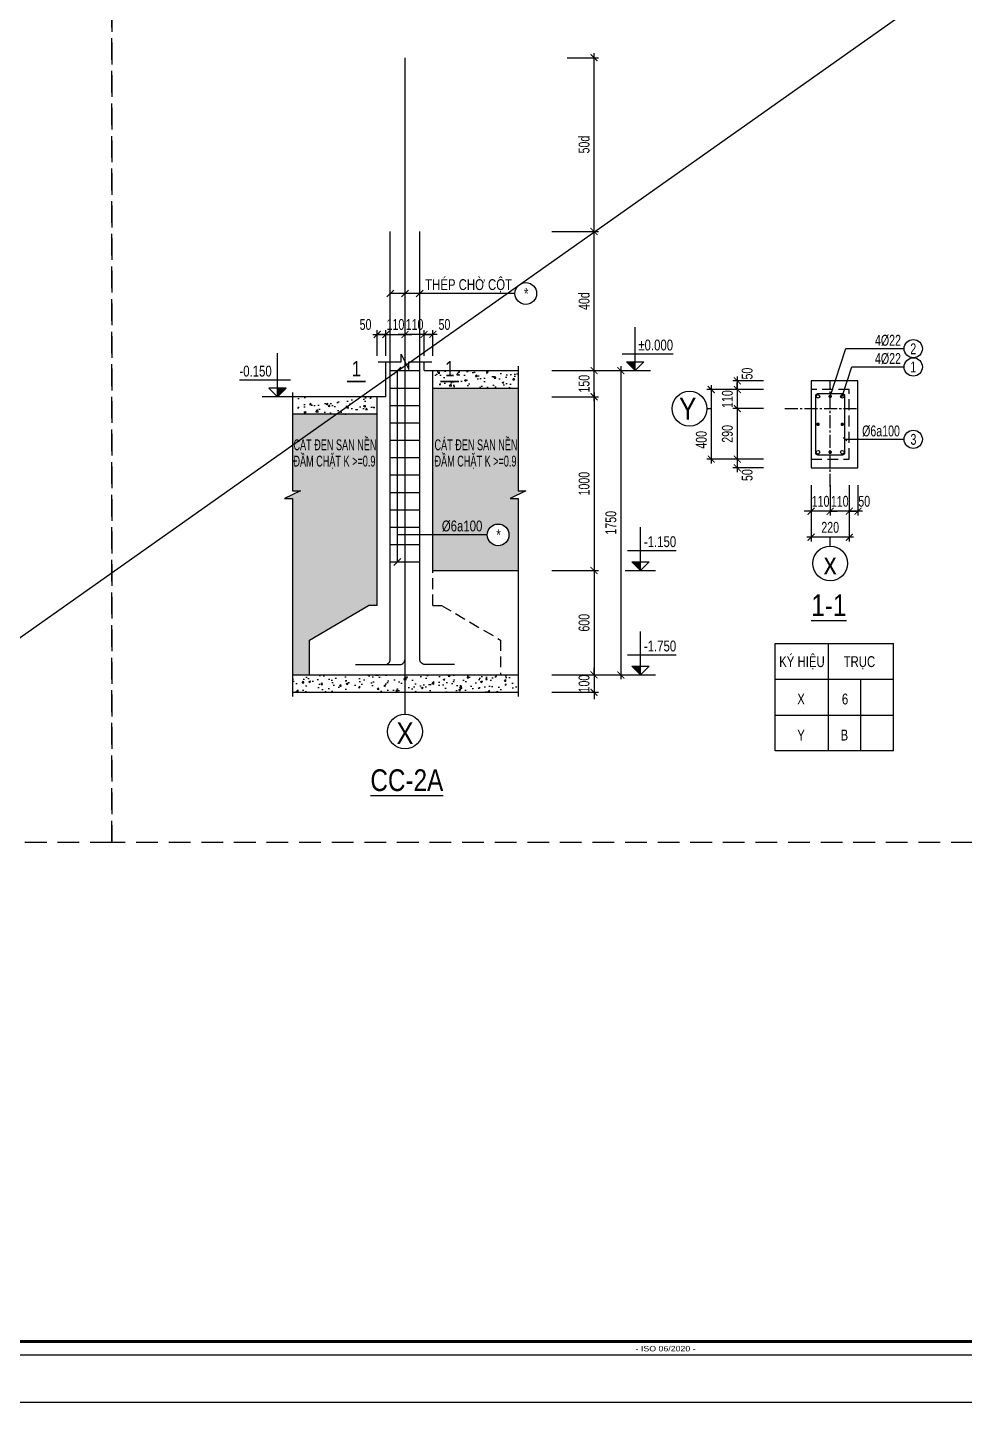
# Model space of a CAD drawing. Header units: millimetres. Extents: x 0 to 2110312, y -101172 to 3.
# Drawn here: x 2010877 to 2016267, y -41790 to -33881 of the extents above; entities that cross this region are included whole.
import ezdxf
from ezdxf.enums import TextEntityAlignment as Align

# ---------------------------------------------------------------- set-up
doc = ezdxf.new("R2010")
doc.units = ezdxf.units.MM
doc.header["$LTSCALE"] = 1000
doc.header["$MEASUREMENT"] = 0
doc.header["$PDMODE"] = 3
doc.linetypes.add('CENTER2', pattern=[1.125, 0.75, -0.125, 0.125, -0.125])
doc.linetypes.add('HIDDEN', pattern=[0.375, 0.25, -0.125])
doc.layers.get('0').update_dxf_attribs({"linetype": 'CONTINUOUS'})
doc.layers.get('Defpoints').update_dxf_attribs({"linetype": 'CONTINUOUS'})
for name, color, linetype in [('CDC -TEXT KHUNG', 7, 'CONTINUOUS'), ('CDC-KHUNGTEN', 7, 'CONTINUOUS'), ('CDC.01.AXIS', 160, 'CENTER2'), ('CDC.02.DIM', 1, 'CONTINUOUS'), ('CDC.03.BORDER', 3, 'CONTINUOUS'), ('CDC.04.HIDDEN', 8, 'HIDDEN'), ('CDC.05.STEEL', 4, 'CONTINUOUS'), ('CDC.06.TEXT', 2, 'CONTINUOUS'), ('CDC.10.HATCH', 163, 'CONTINUOUS'), ('CDC.11.NOTE', 1, 'CONTINUOUS'), ('CDC.14.STEELNUM', 9, 'CONTINUOUS'), ('KCS_CHI', 1, 'CONTINUOUS'), ('KCS_HIDDEN', 8, 'HIDDEN')]:
    doc.layers.add(name, color=color, linetype=linetype)
doc.layers.add('Hatch1', color=250, linetype='CONTINUOUS', lineweight=5)
doc.layers.add('KCS_Plotter', color=11, linetype='CONTINUOUS', plot=False)
doc.styles.add('ARIAL', font='arial.ttf', dxfattribs={"width": 0.6})
doc.styles.add('KCS_BIGTEXT', font='arial.ttf', dxfattribs={"width": 0.75, "height": 125})
doc.styles.add('KCS_SMTEXT', font='arial.ttf', dxfattribs={"width": 0.7})
doc.styles.add('KT CDC', font='arial.ttf', dxfattribs={"width": 0.85, "height": 200})
doc.dimstyles.new('KCS_DIM25', dxfattribs={"dimtxt": 62.5, "dimasz": 40, "dimexe": 25, "dimexo": 0, "dimgap": 25, "dimtad": 1, "dimdec": 0, "dimzin": 13, "dimdsep": 46, "dimtxsty": 'KCS_SMTEXT', "dimblk": 'ARCHTICK', "dimcen": 0, "dimdle": 25, "dimclrd": 1, "dimclre": 1, "dimclrt": 2, "dimadec": 0, "dimazin": 0, "dimtfac": 1, "dimtdec": 0, "dimtix": 1, "dimtmove": 2, "dimatfit": 3, "dimfxl": 1, "dimtolj": 1, "dimtzin": 13, "dimarcsym": 0})
pattern_1 = [(50, (1819535.97, 44723.22), (107.589027, -9.41282), [11.25, -123.75]), (355, (1819535.97, 44723.22), (-20.8127, 112.82882), [9, -99]), (100.4514, (1819544.93, 44722.43), (86.776407, 103.41593), [9.56103, -105.171317]), (46.1842, (1819535.97, 44753.22), (160.08616, -24.82785), [16.875, -185.625]), (96.6356, (1819549.3, 44751.15), (140.19941, 146.11768), [14.34154, -157.75695]), (351.1842, (1819535.97, 44753.22), (140.19929, 146.11779), [13.5, -148.5]), (21, (1819550.97, 44745.72), (89.536058, -60.392834), [11.25, -123.75]), (326, (1819550.97, 44745.72), (36.4973, 108.772507), [9, -99]), (71.4514, (1819558.43, 44740.68), (126.033394, 48.379575), [9.56103, -105.171317]), (37.5, (1819535.966, 44723.218), (1.823978, 49.934078), [0, -97.8, 0, -100.5, 0, -99.375]), (7.5, (1819535.966, 44723.22), (39.46043, 59.161757), [0, -57.3, 0, -95.55, 0, -37.875]), (327.5, (1819502.516, 44723.218), (80.0733654, -3.383231), [0, -37.5, 0, -117, 0, -155.25]), (317.5, (1819487.516, 44723.22), (87.477925, 15.015747), [0, -48.75, 0, -77.7, 0, -110.25])]

# ---------------------------------------------------------------- blocks, each defined once
blk = doc.blocks.new('_ARCHTICK')
at = {"color": 0, "linetype": 'ByBlock', "const_width": 0.15}
blk.add_lwpolyline([(-0.5, -0.5), (0.5, 0.5)], dxfattribs=at)
blk = doc.blocks.new('*D76')
at = {"layer": 'CDC.02.DIM', "color": 1, "lineweight": -2, "transparency": 16777216}
for p, q in [((2013893.6, -37004.8), (2014160.4, -37004.8)), ((2014135.4, -36979.8), (2014135.4, -37629.8)), ((2013893.6, -37604.8), (2014160.4, -37604.8))]:
    blk.add_line(p, q, dxfattribs=at)
at = {"layer": 'Defpoints', "color": 0, "transparency": 16777216}
for p in [(2013893.6, -37004.8), (2013893.6, -37604.8), (2014135.4, -37604.8)]:
    blk.add_point(p, dxfattribs=at)
at = {"layer": 'CDC.02.DIM', "color": 1, "lineweight": -2, "transparency": 16777216, "xscale": 40, "yscale": 40, "zscale": 40}
for p, rotation in [((2014135.4, -37004.8), 90), ((2014135.4, -37604.8), 270)]:
    blk.add_blockref('_ARCHTICK', p, dxfattribs=dict(at, rotation=rotation))
at = {"layer": 'CDC.02.DIM', "color": 2, "transparency": 16777216, "insert": (2014078.5, -37304.8), "char_height": 62.5, "attachment_point": 5, "rotation": 90, "style": 'KCS_SMTEXT'}
blk.add_mtext('\\A1;600', dxfattribs=at)
blk = doc.blocks.new('*D77')
at = {"layer": 'CDC.02.DIM', "color": 1, "lineweight": -2, "transparency": 16777216}
for p, q in [((2013893.6, -37604.8), (2014160.4, -37604.8)), ((2014135.4, -37604.8), (2014135.4, -37564.8)), ((2014135.4, -37604.8), (2014135.4, -37704.8)), ((2013893.6, -37704.8), (2014160.4, -37704.8)), ((2014135.4, -37704.8), (2014135.4, -37744.8))]:
    blk.add_line(p, q, dxfattribs=at)
at = {"layer": 'Defpoints', "color": 0, "transparency": 16777216}
for p in [(2013893.6, -37604.8), (2013893.6, -37704.8), (2014135.4, -37704.8)]:
    blk.add_point(p, dxfattribs=at)
at = {"layer": 'CDC.02.DIM', "color": 1, "lineweight": -2, "transparency": 16777216, "xscale": 40, "yscale": 40, "zscale": 40}
for p, rotation in [((2014135.4, -37604.8), 270), ((2014135.4, -37704.8), 90)]:
    blk.add_blockref('_ARCHTICK', p, dxfattribs=dict(at, rotation=rotation))
at = {"layer": 'CDC.02.DIM', "color": 2, "transparency": 16777216, "insert": (2014078.5, -37654.8), "char_height": 62.5, "attachment_point": 5, "rotation": 90, "style": 'KCS_SMTEXT'}
blk.add_mtext('\\A1;100', dxfattribs=at)
blk = doc.blocks.new('*D78')
at = {"layer": 'CDC.02.DIM', "color": 1, "lineweight": -2, "transparency": 16777216}
for p, q in [((2013893.6, -35854.8), (2014314.6, -35854.8)), ((2014289.6, -35829.8), (2014289.6, -37629.8)), ((2013893.6, -37604.8), (2014314.6, -37604.8))]:
    blk.add_line(p, q, dxfattribs=at)
at = {"layer": 'Defpoints', "color": 0, "transparency": 16777216}
for p in [(2013893.6, -35854.8), (2013893.6, -37604.8), (2014289.6, -37604.8)]:
    blk.add_point(p, dxfattribs=at)
at = {"layer": 'CDC.02.DIM', "color": 1, "lineweight": -2, "transparency": 16777216, "xscale": 40, "yscale": 40, "zscale": 40}
for p, rotation in [((2014289.6, -35854.8), 90), ((2014289.6, -37604.8), 270)]:
    blk.add_blockref('_ARCHTICK', p, dxfattribs=dict(at, rotation=rotation))
at = {"layer": 'CDC.02.DIM', "color": 2, "transparency": 16777216, "insert": (2014232.7, -36729.8), "char_height": 62.5, "attachment_point": 5, "rotation": 90, "style": 'KCS_SMTEXT'}
blk.add_mtext('\\A1;1750', dxfattribs=at)
blk = doc.blocks.new('*D79')
at = {"layer": 'CDC.02.DIM', "color": 1, "lineweight": -2, "transparency": 16777216}
for p, q in [((2014135.6, -35979.8), (2014135.6, -37029.8)), ((2013893.6, -36004.8), (2014160.6, -36004.8)), ((2013893.6, -37004.8), (2014160.6, -37004.8))]:
    blk.add_line(p, q, dxfattribs=at)
at = {"layer": 'Defpoints', "color": 0, "transparency": 16777216}
for p in [(2013893.6, -36004.8), (2013893.6, -37004.8), (2014135.6, -37004.8)]:
    blk.add_point(p, dxfattribs=at)
at = {"layer": 'CDC.02.DIM', "color": 1, "lineweight": -2, "transparency": 16777216, "xscale": 40, "yscale": 40, "zscale": 40}
for p, rotation in [((2014135.6, -36004.8), 90), ((2014135.6, -37004.8), 270)]:
    blk.add_blockref('_ARCHTICK', p, dxfattribs=dict(at, rotation=rotation))
at = {"layer": 'CDC.02.DIM', "color": 2, "transparency": 16777216, "insert": (2014078.7, -36504.8), "char_height": 62.5, "attachment_point": 5, "rotation": 90, "style": 'KCS_SMTEXT'}
blk.add_mtext('\\A1;1000', dxfattribs=at)
blk = doc.blocks.new('COS_CD')
at = {"layer": 'CDC.10.HATCH'}
blk.add_hatch(color=256, dxfattribs=at).paths.add_polyline_path([(37.5, 50), (87.5, 0), (87.5, 50)])
at = {"layer": 'CDC.02.DIM'}
for p, q in [((0, 0), (175, 0)), ((37.5, 50), (137.5, 50)), ((87.5, 0), (37.5, 50)), ((87.5, 0), (87.5, 50)), ((87.5, 0), (137.5, 50))]:
    blk.add_line(p, q, dxfattribs=at)
blk = doc.blocks.new('*D80')
at = {"layer": 'CDC.02.DIM', "color": 1, "lineweight": -2, "transparency": 16777216}
for p, q in [((2014135.6, -35879.8), (2014135.6, -35029.8)), ((2013893.6, -35054.8), (2014160.6, -35054.8)), ((2013893.6, -35854.8), (2014160.6, -35854.8))]:
    blk.add_line(p, q, dxfattribs=at)
at = {"layer": 'Defpoints', "color": 0, "transparency": 16777216}
for p in [(2013893.6, -35054.8), (2014135.6, -35054.8), (2013893.6, -35854.8)]:
    blk.add_point(p, dxfattribs=at)
at = {"layer": 'CDC.02.DIM', "color": 1, "lineweight": -2, "transparency": 16777216, "xscale": 40, "yscale": 40, "zscale": 40}
for p, rotation in [((2014135.6, -35054.8), 90), ((2014135.6, -35854.8), 270)]:
    blk.add_blockref('_ARCHTICK', p, dxfattribs=dict(at, rotation=rotation))
at = {"layer": 'CDC.02.DIM', "color": 2, "transparency": 16777216, "insert": (2014078.7, -35454.8), "char_height": 62.5, "attachment_point": 5, "rotation": 90, "style": 'KCS_SMTEXT'}
blk.add_mtext('\\A1;{\\fArial|b0|i0|c163|p34;40d}', dxfattribs=at)
blk = doc.blocks.new('*D81')
at = {"layer": 'CDC.02.DIM', "color": 1, "lineweight": -2, "transparency": 16777216}
for p, q in [((2013981.6, -34054.8), (2014160.6, -34054.8)), ((2014135.6, -35079.8), (2014135.6, -34029.8)), ((2013981.6, -35054.8), (2014160.6, -35054.8))]:
    blk.add_line(p, q, dxfattribs=at)
at = {"layer": 'Defpoints', "color": 0, "transparency": 16777216}
for p in [(2013981.6, -34054.8), (2014135.6, -34054.8), (2013981.6, -35054.8)]:
    blk.add_point(p, dxfattribs=at)
at = {"layer": 'CDC.02.DIM', "color": 1, "lineweight": -2, "transparency": 16777216, "xscale": 40, "yscale": 40, "zscale": 40}
for p, rotation in [((2014135.6, -34054.8), 90), ((2014135.6, -35054.8), 270)]:
    blk.add_blockref('_ARCHTICK', p, dxfattribs=dict(at, rotation=rotation))
at = {"layer": 'CDC.02.DIM', "color": 2, "transparency": 16777216, "insert": (2014078.7, -34554.8), "char_height": 62.5, "attachment_point": 5, "rotation": 90, "style": 'KCS_SMTEXT'}
blk.add_mtext('\\A1;{\\fArial|b0|i0|c163|p34;50d}', dxfattribs=at)
blk = doc.blocks.new('*D94')
at = {"layer": 'CDC.02.DIM', "color": 1, "lineweight": -2, "transparency": 16777216}
for p, q in [((2013893.6, -35854.8), (2014160.6, -35854.8)), ((2014135.6, -36029.8), (2014135.6, -35829.8)), ((2013893.6, -36004.8), (2014160.6, -36004.8))]:
    blk.add_line(p, q, dxfattribs=at)
at = {"layer": 'Defpoints', "color": 0, "transparency": 16777216}
for p in [(2013893.6, -35854.8), (2014135.6, -35854.8), (2013893.6, -36004.8)]:
    blk.add_point(p, dxfattribs=at)
at = {"layer": 'CDC.02.DIM', "color": 1, "lineweight": -2, "transparency": 16777216, "xscale": 40, "yscale": 40, "zscale": 40}
for p, rotation in [((2014135.6, -35854.8), 90), ((2014135.6, -36004.8), 270)]:
    blk.add_blockref('_ARCHTICK', p, dxfattribs=dict(at, rotation=rotation))
at = {"layer": 'CDC.02.DIM', "color": 2, "transparency": 16777216, "insert": (2014078.7, -35929.8), "char_height": 62.5, "attachment_point": 5, "rotation": 90, "style": 'KCS_SMTEXT'}
blk.add_mtext('\\A1;150', dxfattribs=at)
blk = doc.blocks.new('Khung tên chuẩn')
at = {"layer": 'CDC-KHUNGTEN', "color": 8}
blk.add_lwpolyline([(30850, -246609), (38754, -246609), (38754, -189409), (-41246, -189409), (-41246, -246609), (30850, -246609)], dxfattribs=at)
at = {"layer": 'CDC-KHUNGTEN', "color": 255, "lineweight": 60}
blk.add_lwpolyline([(30654, -246309), (30654, -189709), (-40946, -189709), (-40946, -246309), (30654, -246309)], close=True, dxfattribs=at)
at = {"layer": 'Defpoints', "color": 1, "ltscale": 0.2}
blk.add_lwpolyline([(-44246, -247709), (-44246, -188309), (39854, -188309), (39854, -247709), (-44246, -247709)], close=True, dxfattribs=at)
at = {"layer": 'CDC -TEXT KHUNG', "color": 6, "style": 'KT CDC', "width": 1.15}
blk.add_text('- ISO 06/2020 -', height=125.69, dxfattribs=at).set_placement((-5163, -246532))
blk = doc.blocks.new('*D355')
at = {"layer": 'CDC.02.DIM', "color": 1, "lineweight": -2, "transparency": 16777216}
for p, q in [((2015383.9, -36513.6), (2015383.9, -36688.5)), ((2015493.9, -36513.6), (2015493.9, -36688.5)), ((2015383.9, -36663.5), (2015343.9, -36663.5)), ((2015493.9, -36663.5), (2015383.9, -36663.5)), ((2015493.9, -36663.5), (2015533.9, -36663.5))]:
    blk.add_line(p, q, dxfattribs=at)
at = {"layer": 'Defpoints', "color": 0, "transparency": 16777216}
for p in [(2015383.9, -36513.6), (2015493.9, -36513.6), (2015383.9, -36663.5)]:
    blk.add_point(p, dxfattribs=at)
at = {"layer": 'CDC.02.DIM', "color": 1, "lineweight": -2, "transparency": 16777216, "xscale": 40, "yscale": 40, "zscale": 40}
blk.add_blockref('_ARCHTICK', (2015383.9, -36663.5), dxfattribs=at)
at = {"layer": 'CDC.02.DIM', "color": 1, "lineweight": -2, "transparency": 16777216, "xscale": 40, "yscale": 40, "zscale": 40, "rotation": 180}
blk.add_blockref('_ARCHTICK', (2015493.9, -36663.5), dxfattribs=at)
at = {"layer": 'CDC.02.DIM', "color": 2, "transparency": 16777216, "insert": (2015438.9, -36606.6), "char_height": 62.5, "attachment_point": 5, "style": 'KCS_SMTEXT'}
blk.add_mtext('\\A1;110', dxfattribs=at)
blk = doc.blocks.new('*D347')
at = {"layer": 'CDC.02.DIM', "color": 1, "lineweight": -2, "transparency": 16777216}
for p, q in [((2015493.9, -36513.6), (2015493.9, -36688.5)), ((2015603.9, -36513.6), (2015603.9, -36688.5)), ((2015493.9, -36663.5), (2015453.9, -36663.5)), ((2015603.9, -36663.5), (2015493.9, -36663.5)), ((2015603.9, -36663.5), (2015643.9, -36663.5))]:
    blk.add_line(p, q, dxfattribs=at)
at = {"layer": 'Defpoints', "color": 0, "transparency": 16777216}
for p in [(2015493.9, -36513.6), (2015603.9, -36513.6), (2015493.9, -36663.5)]:
    blk.add_point(p, dxfattribs=at)
at = {"layer": 'CDC.02.DIM', "color": 1, "lineweight": -2, "transparency": 16777216, "xscale": 40, "yscale": 40, "zscale": 40}
blk.add_blockref('_ARCHTICK', (2015493.9, -36663.5), dxfattribs=at)
at = {"layer": 'CDC.02.DIM', "color": 1, "lineweight": -2, "transparency": 16777216, "xscale": 40, "yscale": 40, "zscale": 40, "rotation": 180}
blk.add_blockref('_ARCHTICK', (2015603.9, -36663.5), dxfattribs=at)
at = {"layer": 'CDC.02.DIM', "color": 2, "transparency": 16777216, "insert": (2015548.9, -36606.6), "char_height": 62.5, "attachment_point": 5, "style": 'KCS_SMTEXT'}
blk.add_mtext('\\A1;110', dxfattribs=at)
blk = doc.blocks.new('*D348')
at = {"layer": 'CDC.02.DIM', "color": 1, "lineweight": -2, "transparency": 16777216}
for p, q in [((2015383.9, -36513.6), (2015383.9, -36838.4)), ((2015603.9, -36513.6), (2015603.9, -36838.4)), ((2015628.9, -36813.4), (2015358.9, -36813.4))]:
    blk.add_line(p, q, dxfattribs=at)
at = {"layer": 'Defpoints', "color": 0, "transparency": 16777216}
for p in [(2015383.9, -36513.6), (2015603.9, -36513.6), (2015383.9, -36813.4)]:
    blk.add_point(p, dxfattribs=at)
at = {"layer": 'CDC.02.DIM', "color": 1, "lineweight": -2, "transparency": 16777216, "xscale": 40, "yscale": 40, "zscale": 40, "rotation": 180}
blk.add_blockref('_ARCHTICK', (2015383.9, -36813.4), dxfattribs=at)
at = {"layer": 'CDC.02.DIM', "color": 1, "lineweight": -2, "transparency": 16777216, "xscale": 40, "yscale": 40, "zscale": 40}
blk.add_blockref('_ARCHTICK', (2015603.9, -36813.4), dxfattribs=at)
at = {"layer": 'CDC.02.DIM', "color": 2, "transparency": 16777216, "insert": (2015493.9, -36756.5), "char_height": 62.5, "attachment_point": 5, "style": 'KCS_SMTEXT'}
blk.add_mtext('\\A1;220', dxfattribs=at)
blk = doc.blocks.new('*D349')
at = {"layer": 'CDC.02.DIM', "color": 1, "lineweight": -2, "transparency": 16777216}
for p, q in [((2015109.7, -35963.5), (2014934.7, -35963.5)), ((2014959.7, -35963.5), (2014959.7, -35923.5)), ((2014959.7, -35963.5), (2014959.7, -36073.5)), ((2015109.7, -36073.5), (2014934.7, -36073.5)), ((2014959.7, -36073.5), (2014959.7, -36113.5))]:
    blk.add_line(p, q, dxfattribs=at)
at = {"layer": 'Defpoints', "color": 0, "transparency": 16777216}
for p in [(2015109.7, -35963.5), (2014959.7, -36073.5), (2015109.7, -36073.5)]:
    blk.add_point(p, dxfattribs=at)
at = {"layer": 'CDC.02.DIM', "color": 1, "lineweight": -2, "transparency": 16777216, "xscale": 40, "yscale": 40, "zscale": 40}
for p, rotation in [((2014959.7, -35963.5), 270), ((2014959.7, -36073.5), 90)]:
    blk.add_blockref('_ARCHTICK', p, dxfattribs=dict(at, rotation=rotation))
at = {"layer": 'CDC.02.DIM', "color": 2, "transparency": 16777216, "insert": (2014902.8, -36018.5), "char_height": 62.5, "attachment_point": 5, "rotation": 90, "style": 'KCS_SMTEXT'}
blk.add_mtext('\\A1;110', dxfattribs=at)
blk = doc.blocks.new('*D350')
at = {"layer": 'CDC.02.DIM', "color": 1, "lineweight": -2, "transparency": 16777216}
for p, q in [((2014959.7, -36048.5), (2014959.7, -36388.5)), ((2015109.7, -36073.5), (2014934.7, -36073.5)), ((2015109.7, -36363.5), (2014934.7, -36363.5))]:
    blk.add_line(p, q, dxfattribs=at)
at = {"layer": 'Defpoints', "color": 0, "transparency": 16777216}
for p in [(2015109.7, -36073.5), (2014959.7, -36363.5), (2015109.7, -36363.5)]:
    blk.add_point(p, dxfattribs=at)
at = {"layer": 'CDC.02.DIM', "color": 1, "lineweight": -2, "transparency": 16777216, "xscale": 40, "yscale": 40, "zscale": 40}
for p, rotation in [((2014959.7, -36073.5), 90), ((2014959.7, -36363.5), 270)]:
    blk.add_blockref('_ARCHTICK', p, dxfattribs=dict(at, rotation=rotation))
at = {"layer": 'CDC.02.DIM', "color": 2, "transparency": 16777216, "insert": (2014902.8, -36218.5), "char_height": 62.5, "attachment_point": 5, "rotation": 90, "style": 'KCS_SMTEXT'}
blk.add_mtext('\\A1;290', dxfattribs=at)
blk = doc.blocks.new('*D351')
at = {"layer": 'CDC.02.DIM', "color": 1, "lineweight": -2, "transparency": 16777216}
for p, q in [((2015109.7, -35963.5), (2014784.7, -35963.5)), ((2014809.7, -35938.5), (2014809.7, -36388.5)), ((2015109.7, -36363.5), (2014784.7, -36363.5))]:
    blk.add_line(p, q, dxfattribs=at)
at = {"layer": 'Defpoints', "color": 0, "transparency": 16777216}
for p in [(2015109.7, -35963.5), (2014809.7, -36363.5), (2015109.7, -36363.5)]:
    blk.add_point(p, dxfattribs=at)
at = {"layer": 'CDC.02.DIM', "color": 1, "lineweight": -2, "transparency": 16777216, "xscale": 40, "yscale": 40, "zscale": 40}
for p, rotation in [((2014809.7, -35963.5), 90), ((2014809.7, -36363.5), 270)]:
    blk.add_blockref('_ARCHTICK', p, dxfattribs=dict(at, rotation=rotation))
at = {"layer": 'CDC.02.DIM', "color": 2, "transparency": 16777216, "insert": (2014752.8, -36252.9), "char_height": 62.5, "attachment_point": 5, "rotation": 90, "style": 'KCS_SMTEXT'}
blk.add_mtext('\\A1;400', dxfattribs=at)
blk = doc.blocks.new('*D352')
at = {"layer": 'CDC.02.DIM', "color": 1, "lineweight": -2, "transparency": 16777216}
for p, q in [((2015603.9, -36513.6), (2015603.9, -36688.5)), ((2015653.9, -36513.6), (2015653.9, -36688.5)), ((2015678.9, -36663.5), (2015578.9, -36663.5))]:
    blk.add_line(p, q, dxfattribs=at)
at = {"layer": 'Defpoints', "color": 0, "transparency": 16777216}
for p in [(2015603.9, -36513.6), (2015653.9, -36513.6), (2015603.9, -36663.5)]:
    blk.add_point(p, dxfattribs=at)
at = {"layer": 'CDC.02.DIM', "color": 1, "lineweight": -2, "transparency": 16777216, "xscale": 40, "yscale": 40, "zscale": 40, "rotation": 180}
blk.add_blockref('_ARCHTICK', (2015603.9, -36663.5), dxfattribs=at)
at = {"layer": 'CDC.02.DIM', "color": 1, "lineweight": -2, "transparency": 16777216, "xscale": 40, "yscale": 40, "zscale": 40}
blk.add_blockref('_ARCHTICK', (2015653.9, -36663.5), dxfattribs=at)
at = {"layer": 'CDC.02.DIM', "color": 2, "transparency": 16777216, "insert": (2015689.9, -36606.6), "char_height": 62.5, "attachment_point": 5, "style": 'KCS_SMTEXT'}
blk.add_mtext('\\A1;50', dxfattribs=at)
blk = doc.blocks.new('*D353')
at = {"layer": 'CDC.02.DIM', "color": 1, "lineweight": -2, "transparency": 16777216}
for p, q in [((2014959.7, -35888.5), (2014959.7, -35988.5)), ((2015109.7, -35913.5), (2014934.7, -35913.5)), ((2015109.7, -35963.5), (2014934.7, -35963.5))]:
    blk.add_line(p, q, dxfattribs=at)
at = {"layer": 'Defpoints', "color": 0, "transparency": 16777216}
for p in [(2014959.7, -35963.5), (2015109.7, -35913.5), (2015109.7, -35963.5)]:
    blk.add_point(p, dxfattribs=at)
at = {"layer": 'CDC.02.DIM', "color": 1, "lineweight": -2, "transparency": 16777216, "xscale": 40, "yscale": 40, "zscale": 40}
for p, rotation in [((2014959.7, -35913.5), 90), ((2014959.7, -35963.5), 270)]:
    blk.add_blockref('_ARCHTICK', p, dxfattribs=dict(at, rotation=rotation))
at = {"layer": 'CDC.02.DIM', "color": 2, "transparency": 16777216, "insert": (2015016.6, -35871.9), "char_height": 62.5, "attachment_point": 5, "rotation": 90, "style": 'KCS_SMTEXT'}
blk.add_mtext('\\A1;50', dxfattribs=at)
blk = doc.blocks.new('*D354')
at = {"layer": 'CDC.02.DIM', "color": 1, "lineweight": -2, "transparency": 16777216}
for p, q in [((2015109.7, -36363.5), (2014934.7, -36363.5)), ((2014959.7, -36338.5), (2014959.7, -36438.5)), ((2015109.7, -36413.5), (2014934.7, -36413.5))]:
    blk.add_line(p, q, dxfattribs=at)
at = {"layer": 'Defpoints', "color": 0, "transparency": 16777216}
for p in [(2015109.7, -36363.5), (2014959.7, -36413.5), (2015109.7, -36413.5)]:
    blk.add_point(p, dxfattribs=at)
at = {"layer": 'CDC.02.DIM', "color": 1, "lineweight": -2, "transparency": 16777216, "xscale": 40, "yscale": 40, "zscale": 40}
for p, rotation in [((2014959.7, -36363.5), 90), ((2014959.7, -36413.5), 270)]:
    blk.add_blockref('_ARCHTICK', p, dxfattribs=dict(at, rotation=rotation))
at = {"layer": 'CDC.02.DIM', "color": 2, "transparency": 16777216, "insert": (2015016.6, -36455.6), "char_height": 62.5, "attachment_point": 5, "rotation": 90, "style": 'KCS_SMTEXT'}
blk.add_mtext('\\A1;50', dxfattribs=at)
blk = doc.blocks.new('*D381')
at = {"layer": 'CDC.02.DIM', "color": 1, "lineweight": -2, "transparency": 16777216}
for p, q in [((2012863.2, -35646.6), (2012963.2, -35646.6)), ((2012888.2, -35770.6), (2012888.2, -35621.6)), ((2012938.2, -35770.6), (2012938.2, -35621.6))]:
    blk.add_line(p, q, dxfattribs=at)
at = {"layer": 'Defpoints', "color": 0, "transparency": 16777216}
for p in [(2012938.2, -35646.6), (2012888.2, -35770.6), (2012938.2, -35770.6)]:
    blk.add_point(p, dxfattribs=at)
at = {"layer": 'CDC.02.DIM', "color": 1, "lineweight": -2, "transparency": 16777216, "xscale": 40, "yscale": 40, "zscale": 40, "rotation": 180}
blk.add_blockref('_ARCHTICK', (2012888.2, -35646.6), dxfattribs=at)
at = {"layer": 'CDC.02.DIM', "color": 1, "lineweight": -2, "transparency": 16777216, "xscale": 40, "yscale": 40, "zscale": 40}
blk.add_blockref('_ARCHTICK', (2012938.2, -35646.6), dxfattribs=at)
at = {"layer": 'CDC.02.DIM', "color": 2, "transparency": 16777216, "insert": (2012821.3, -35589.7), "char_height": 62.5, "attachment_point": 5, "style": 'KCS_SMTEXT'}
blk.add_mtext('\\A1;50', dxfattribs=at)
blk = doc.blocks.new('*D382')
at = {"layer": 'CDC.02.DIM', "color": 1, "lineweight": -2, "transparency": 16777216}
for p, q in [((2012938.2, -35646.6), (2012898.2, -35646.6)), ((2012938.2, -35770.6), (2012938.2, -35621.6)), ((2012938.2, -35646.6), (2013048.2, -35646.6)), ((2013048.2, -35770.6), (2013048.2, -35621.6)), ((2013048.2, -35646.6), (2013088.2, -35646.6))]:
    blk.add_line(p, q, dxfattribs=at)
at = {"layer": 'Defpoints', "color": 0, "transparency": 16777216}
for p in [(2013048.2, -35646.6), (2012938.2, -35770.6), (2013048.2, -35770.6)]:
    blk.add_point(p, dxfattribs=at)
at = {"layer": 'CDC.02.DIM', "color": 1, "lineweight": -2, "transparency": 16777216, "xscale": 40, "yscale": 40, "zscale": 40}
blk.add_blockref('_ARCHTICK', (2012938.2, -35646.6), dxfattribs=at)
at = {"layer": 'CDC.02.DIM', "color": 1, "lineweight": -2, "transparency": 16777216, "xscale": 40, "yscale": 40, "zscale": 40, "rotation": 180}
blk.add_blockref('_ARCHTICK', (2013048.2, -35646.6), dxfattribs=at)
at = {"layer": 'CDC.02.DIM', "color": 2, "transparency": 16777216, "insert": (2012993.2, -35589.7), "char_height": 62.5, "attachment_point": 5, "style": 'KCS_SMTEXT'}
blk.add_mtext('\\A1;110', dxfattribs=at)
blk = doc.blocks.new('*D379')
at = {"layer": 'CDC.02.DIM', "color": 1, "lineweight": -2, "transparency": 16777216}
for p, q in [((2013233.2, -35646.6), (2013133.2, -35646.6)), ((2013158.2, -35770.6), (2013158.2, -35621.6)), ((2013208.2, -35770.6), (2013208.2, -35621.6))]:
    blk.add_line(p, q, dxfattribs=at)
at = {"layer": 'Defpoints', "color": 0, "transparency": 16777216}
for p in [(2013158.2, -35646.6), (2013158.2, -35770.6), (2013208.2, -35770.6)]:
    blk.add_point(p, dxfattribs=at)
at = {"layer": 'CDC.02.DIM', "color": 1, "lineweight": -2, "transparency": 16777216, "xscale": 40, "yscale": 40, "zscale": 40, "rotation": 180}
blk.add_blockref('_ARCHTICK', (2013158.2, -35646.6), dxfattribs=at)
at = {"layer": 'CDC.02.DIM', "color": 1, "lineweight": -2, "transparency": 16777216, "xscale": 40, "yscale": 40, "zscale": 40}
blk.add_blockref('_ARCHTICK', (2013208.2, -35646.6), dxfattribs=at)
at = {"layer": 'CDC.02.DIM', "color": 2, "transparency": 16777216, "insert": (2013275.1, -35589.7), "char_height": 62.5, "attachment_point": 5, "style": 'KCS_SMTEXT'}
blk.add_mtext('\\A1;50', dxfattribs=at)
blk = doc.blocks.new('*D380')
at = {"layer": 'CDC.02.DIM', "color": 1, "lineweight": -2, "transparency": 16777216}
for p, q in [((2013048.2, -35646.6), (2013008.2, -35646.6)), ((2013048.2, -35770.6), (2013048.2, -35621.6)), ((2013158.2, -35646.6), (2013048.2, -35646.6)), ((2013158.2, -35770.6), (2013158.2, -35621.6)), ((2013158.2, -35646.6), (2013198.2, -35646.6))]:
    blk.add_line(p, q, dxfattribs=at)
at = {"layer": 'Defpoints', "color": 0, "transparency": 16777216}
for p in [(2013048.2, -35646.6), (2013048.2, -35770.6), (2013158.2, -35770.6)]:
    blk.add_point(p, dxfattribs=at)
at = {"layer": 'CDC.02.DIM', "color": 1, "lineweight": -2, "transparency": 16777216, "xscale": 40, "yscale": 40, "zscale": 40}
blk.add_blockref('_ARCHTICK', (2013048.2, -35646.6), dxfattribs=at)
at = {"layer": 'CDC.02.DIM', "color": 1, "lineweight": -2, "transparency": 16777216, "xscale": 40, "yscale": 40, "zscale": 40, "rotation": 180}
blk.add_blockref('_ARCHTICK', (2013158.2, -35646.6), dxfattribs=at)
at = {"layer": 'CDC.02.DIM', "color": 2, "transparency": 16777216, "insert": (2013103.2, -35589.7), "char_height": 62.5, "attachment_point": 5, "style": 'KCS_SMTEXT'}
blk.add_mtext('\\A1;110', dxfattribs=at)

msp = doc.modelspace()

# ---------------------------------------------------------------- hatches: boundary and pattern name
at = {"layer": 'CDC.10.HATCH'}
h = msp.add_hatch(dxfattribs=at)
h.set_pattern_fill('AR-CONC', color=256, scale=15, style=0)
h.set_pattern_definition([(50, (1799167.56, 52128.24), (107.589027, -9.41282), [11.25, -123.75]), (355, (1799167.56, 52128.24), (-20.8127, 112.82882), [9, -99]), (100.4514, (1799176.53, 52127.46), (86.776407, 103.41593), [9.56103, -105.171317]), (46.1842, (1799167.56, 52158.24), (160.08616, -24.82785), [16.875, -185.625]), (96.6356, (1799180.9, 52156.17), (140.19941, 146.11768), [14.34154, -157.75695]), (351.1842, (1799167.56, 52158.24), (140.19929, 146.11779), [13.5, -148.5]), (21, (1799182.56, 52150.74), (89.536058, -60.392834), [11.25, -123.75]), (326, (1799182.56, 52150.74), (36.4973, 108.772507), [9, -99]), (71.4514, (1799190.02, 52145.71), (126.033394, 48.379575), [9.56103, -105.171317]), (37.5, (1799167.562, 52128.242), (1.823978, 49.934078), [0, -97.8, 0, -100.5, 0, -99.375]), (7.5, (1799167.56, 52128.24), (39.46043, 59.161757), [0, -57.3, 0, -95.55, 0, -37.875]), (327.5, (1799134.112, 52128.242), (80.0733654, -3.383231), [0, -37.5, 0, -117, 0, -155.25]), (317.5, (1799119.11, 52128.24), (87.477925, 15.015747), [0, -48.75, 0, -77.7, 0, -110.25])])
h.paths.add_polyline_path([(2013208.2, -35854.8), (2013208.2, -35954.8), (2013698.2, -35954.8), (2013698.2, -35854.8)])
h = msp.add_hatch(dxfattribs=at)
h.set_pattern_fill('DOTS', color=256, scale=300, style=0)
h.paths.add_polyline_path([(2013698.2, -35954.8), (2013208.2, -35954.8), (2013208.2, -36799.4), (2013521.4, -36799.4, -1), (2013646.4, -36799.4, -1), (2013521.4, -36799.4), (2013208.2, -36799.4), (2013208.2, -37004.8), (2013698.2, -37004.8), (2013698.2, -36590.9), (2013652.6, -36590.9), (2013743.8, -36545.3), (2013698.2, -36545.3)])
h.paths.add_polyline_path([(2012888.2, -36104.8), (2012401.5, -36104.8), (2012401.5, -36545.3), (2012447.1, -36545.3), (2012355.8, -36590.9), (2012401.5, -36590.9), (2012401.5, -37604.8), (2012498.2, -37604.8), (2012498.2, -37404.8), (2012838.2, -37204.8), (2012888.2, -37204.8), (2012888.2, -37004.8)])
h.paths.add_polyline_path([(2013188.5, -36443.3), (2013712.4, -36443.3), (2013712.4, -36305.1), (2013188.5, -36305.1)], flags=9)
h.paths.add_polyline_path([(2013219.1, -36333.5), (2013687.7, -36333.5), (2013687.7, -36214.5), (2013219.1, -36214.5)], flags=24)
h.paths.add_polyline_path([(2013243.3, -36798.7), (2013510, -36798.7), (2013510, -36697.8), (2013243.3, -36697.8)], flags=24)
h.paths.add_polyline_path([(2012377, -36443.3), (2012901, -36443.3), (2012901, -36305.1), (2012377, -36305.1)], flags=9)
h.paths.add_polyline_path([(2012407.7, -36333.5), (2012876.3, -36333.5), (2012876.3, -36214.5), (2012407.7, -36214.5)], flags=24)
h = msp.add_hatch(dxfattribs=at)
h.set_pattern_fill('AR-CONC', color=256, scale=15, style=0)
h.set_pattern_definition([(50, (1796997.76, 50518.22), (107.589027, -9.41282), [11.25, -123.75]), (355, (1796997.76, 50518.22), (-20.8127, 112.82882), [9, -99]), (100.4514, (1797006.73, 50517.43), (86.776407, 103.41593), [9.56103, -105.171317]), (46.1842, (1796997.76, 50548.22), (160.08616, -24.82785), [16.875, -185.625]), (96.6356, (1797011.1, 50546.15), (140.19941, 146.11768), [14.34154, -157.75695]), (351.1842, (1796997.76, 50548.22), (140.19929, 146.11779), [13.5, -148.5]), (21, (1797012.76, 50540.72), (89.536058, -60.392834), [11.25, -123.75]), (326, (1797012.76, 50540.72), (36.4973, 108.772507), [9, -99]), (71.4514, (1797020.22, 50535.68), (126.033394, 48.379575), [9.56103, -105.171317]), (37.5, (1796997.76, 50518.216), (1.823978, 49.934078), [0, -97.8, 0, -100.5, 0, -99.375]), (7.5, (1796997.76, 50518.216), (39.460431, 59.161757), [0, -57.3, 0, -95.55, 0, -37.875]), (327.5, (1796964.31, 50518.216), (80.0733654, -3.383231), [0, -37.5, 0, -117, 0, -155.25]), (317.5, (1796949.31, 50518.216), (87.477925, 15.015747), [0, -48.75, 0, -77.7, 0, -110.25])])
h.paths.add_polyline_path([(2012888.2, -36104.8), (2012888.2, -36004.8), (2012401.5, -36004.8), (2012401.5, -36104.8)])
h = msp.add_hatch(dxfattribs=at)
h.set_pattern_fill('AR-CONC', color=256, scale=15, style=0)
h.set_pattern_definition(pattern_1)
h.paths.add_polyline_path([(2013158.2, -37704.8), (2013158.2, -37604.8), (2012401.5, -37604.8), (2012401.5, -37704.8)])
h = msp.add_hatch(dxfattribs=at)
h.set_pattern_fill('AR-CONC', color=256, scale=15, style=0)
h.set_pattern_definition(pattern_1)
h.paths.add_polyline_path([(2013698.2, -37704.8), (2013698.2, -37604.8), (2013648.2, -37604.8), (2013048.2, -37604.8), (2013048.2, -37704.8)])

# ---------------------------------------------------------------- linework, layer by layer
at = {"layer": 'CDC.01.AXIS'}
msp.add_line((2013048.2, -37780.6), (2013048.2, -35678.6), dxfattribs=at)
at = {"layer": 'CDC.01.AXIS', "ltscale": 0.1}
for p, q in [((2015493.9, -36524), (2015493.9, -35913.9)), ((2015233.7, -36073.5), (2015653.6, -36073.5))]:
    msp.add_line(p, q, dxfattribs=at)
at = {"layer": 'CDC.03.BORDER'}
for p, q in [((2012938.2, -36004.8), (2012938.2, -35804.8)), ((2013158.2, -35854.8), (2013158.2, -35804.8)), ((2013158.2, -35854.8), (2013208.2, -35854.8)), ((2013208.2, -37004.8), (2013208.2, -35854.8)), ((2013208.2, -35854.8), (2013698.2, -35854.8)), ((2013208.2, -35954.8), (2013698.2, -35954.8)), ((2012938.2, -36004.8), (2012401.5, -36004.8)), ((2012888.2, -37004.8), (2012888.2, -36004.8)), ((2012888.2, -36104.8), (2012401.5, -36104.8)), ((2012888.2, -37204.8), (2012888.2, -37004.8)), ((2013208.2, -37004.8), (2013698.2, -37004.8)), ((2012498.2, -37404.8), (2012838.2, -37204.8)), ((2012888.2, -37204.8), (2012838.2, -37204.8)), ((2012498.2, -37604.8), (2012498.2, -37404.8)), ((2012401.5, -37604.8), (2013648.2, -37604.8)), ((2013648.2, -37604.8), (2013698.2, -37604.8)), ((2013698.2, -37604.8), (2013698.2, -37704.8)), ((2012401.5, -37704.8), (2013698.2, -37704.8))]:
    msp.add_line(p, q, dxfattribs=at)
at = {"layer": 'CDC.03.BORDER', "ltscale": 0.01}
for p, q in [((2015177.9, -37424.1), (2015857.3, -37424.1)), ((2015177.9, -37630.1), (2015857.3, -37630.1)), ((2015857.3, -38042.1), (2015177.9, -38042.1))]:
    msp.add_line(p, q, dxfattribs=at)
at = {"layer": 'CDC.03.BORDER', "elevation": 0}
msp.add_lwpolyline([(2015383.9, -35913.5), (2015383.9, -36413.5), (2015653.9, -36413.5), (2015653.9, -35913.5)], close=True, dxfattribs=at)
at = {"layer": 'CDC.03.BORDER', "ltscale": 0.01, "flags": 128}
for points in [[(2015177.9, -38042.1), (2015177.9, -37630.1), (2015177.9, -37424.1)], [(2015484, -38042.1), (2015484, -37630.1), (2015484, -37424.1)], [(2015857.3, -38042.1), (2015857.3, -37630.1), (2015857.3, -37424.1)]]:
    msp.add_lwpolyline(points, dxfattribs=at)
at = {"layer": 'CDC.04.HIDDEN', "ltscale": 0.5}
for points in [[(2005782, -33593.2), (2011362, -33593.2), (2011362, -38568.2), (2005782, -38568.2)], [(2011362, -33593.2), (2017064.4, -33593.2), (2017064.4, -38568.2), (2011362, -38568.2)]]:
    msp.add_lwpolyline(points, close=True, dxfattribs=at)
at = {"layer": 'CDC.05.STEEL', "ltscale": 0.01}
for p, q in [((2012963.2, -35854.8), (2013133.2, -35854.8)), ((2012963.2, -35854.8), (2013133.2, -35854.8)), ((2012963.2, -35954.8), (2013133.2, -35954.8)), ((2012963.2, -36054.8), (2013133.2, -36054.8)), ((2012963.2, -36154.8), (2013133.2, -36154.8)), ((2012963.2, -36254.8), (2013133.2, -36254.8)), ((2012963.2, -36354.8), (2013133.2, -36354.8)), ((2012963.2, -36454.8), (2013133.2, -36454.8)), ((2012963.2, -36554.8), (2013133.2, -36554.8)), ((2012963.2, -36654.8), (2013133.2, -36654.8)), ((2012963.2, -36754.8), (2013133.2, -36754.8)), ((2012963.2, -36854.8), (2013133.2, -36854.8)), ((2012963.2, -36954.8), (2013133.2, -36954.8))]:
    msp.add_line(p, q, dxfattribs=at)
for points in [[(2012848.2, -37544.8), (2013018.2, -37544.8, 0.414214), (2013048.2, -37514.8), (2013048.2, -34054.8)], [(2012763.2, -37544.8), (2012933.2, -37544.8, 0.414214), (2012963.2, -37514.8), (2012963.2, -35054.8)], [(2013333.2, -37544.8), (2013163.2, -37544.8, -0.414214), (2013133.2, -37514.8), (2013133.2, -35054.8)]]:
    msp.add_lwpolyline(points, format="xyb", dxfattribs=at)
at = {"layer": 'CDC.05.STEEL', "elevation": 0}
msp.add_lwpolyline([(2015408.9, -36001), (2015408.9, -36326, 0.414214), (2015421.4, -36338.5), (2015566.4, -36338.5, 0.414214), (2015578.9, -36326), (2015578.9, -36001, 0.414214), (2015566.4, -35988.5), (2015421.4, -35988.5, 0.414214)], format="xyb", close=True, dxfattribs=at)
at = {"layer": 'CDC.05.STEEL', "const_width": 10.1, "elevation": 0}
for points in [[(2015493.9, -36007.9, -1), (2015493.9, -35997.8, -1)], [(2015424.2, -36158.4, 1), (2015424.2, -36168.5, 1)], [(2015563.6, -36158.4, -1), (2015563.6, -36168.5, -1)], [(2015493.9, -36319, 1), (2015493.9, -36329.2, 1)]]:
    msp.add_lwpolyline(points, format="xyb", close=True, dxfattribs=at)
at = {"layer": 'CDC.05.STEEL'}
for centre in [(2015424.2, -36002.8), (2015563.6, -36002.8), (2015424.2, -36324.1), (2015563.6, -36324.1)]:
    msp.add_circle(centre, 10.2, dxfattribs=at)
at = {"layer": 'CDC.06.TEXT', "ltscale": 0.01, "const_width": 8.75, "flags": 128}
for points in [[(2012821.8, -35917.7), (2012713.9, -35917.7)], [(2013358.8, -35917.7), (2013250.9, -35917.7)]]:
    msp.add_lwpolyline(points, dxfattribs=at)
at = {"layer": 'CDC.11.NOTE', "color": 3}
for p, q in [((2012943.2, -35431.3), (2012983.2, -35391.3)), ((2013028.2, -35431.3), (2013068.2, -35391.3)), ((2013113.2, -35431.3), (2013153.2, -35391.3)), ((2012983.5, -35874.8), (2013023.5, -35834.8)), ((2012983.5, -36974.8), (2013023.5, -36934.8))]:
    msp.add_line(p, q, dxfattribs=at)
at = {"layer": 'CDC.11.NOTE'}
for p, q in [((2013680.4, -35411.3), (2012963.2, -35411.3)), ((2014372.1, -35854.8), (2014372.1, -35604.8)), ((2015583.8, -35728.4), (2015919.3, -35728.4)), ((2012314, -36004.8), (2012314, -35754.8)), ((2014297.1, -35758.8), (2014590.2, -35758.8)), ((2013003.5, -35854.8), (2013003.5, -36917.3)), ((2013003.5, -35854.8), (2013003.5, -36954.8)), ((2015619.1, -35833.5), (2015919.3, -35833.5)), ((2012389, -35908.8), (2012095.9, -35908.8)), ((2015578.9, -36249.9), (2015917.8, -36249.9)), ((2014402.1, -37004.8), (2014402.1, -36754.8)), ((2013521.4, -36799.4), (2013003.5, -36799.4)), ((2014327.1, -36889.8), (2014608.1, -36889.8)), ((2014402.1, -37604.8), (2014402.1, -37354.8)), ((2014327.1, -37489.8), (2014608.1, -37489.8))]:
    msp.add_line(p, q, dxfattribs=at)
at = {"layer": 'CDC.11.NOTE', "ltscale": 0.25}
for p, q in [((2015493.9, -36002.8), (2015583.8, -35728.4)), ((2015563.6, -36002.8), (2015619.1, -35833.5))]:
    msp.add_line(p, q, dxfattribs=at)
at = {"layer": 'CDC.11.NOTE'}
for centre in [(2015971.8, -35728.4), (2015971.8, -35833.5), (2015971.8, -36249.9)]:
    msp.add_circle(centre, 52.5, dxfattribs=at)
at = {"layer": 'CDC.14.STEELNUM'}
for centre in [(2013742.9, -35411.3), (2013583.9, -36799.4)]:
    msp.add_circle(centre, 62.5, dxfattribs=at)
at = {"layer": 'KCS_CHI', "ltscale": 0.25}
msp.add_line((2014784.7, -36073.5), (2014809.7, -36073.5), dxfattribs=at)
at = {"layer": 'KCS_CHI'}
for p, q in [((2015588.8, -36259.4), (2015569, -36240.3)), ((2015493.9, -36863.5), (2015493.9, -36813.4)), ((2013048.2, -37830.6), (2013048.2, -37780.6))]:
    msp.add_line(p, q, dxfattribs=at)
at = {"layer": 'KCS_CHI', "ltscale": 0.01}
for p, q in [((2015670.6, -38042.1), (2015670.6, -37630.1)), ((2015857.3, -38042.1), (2015857.3, -37630.1)), ((2015177.9, -37836.1), (2015857.3, -37836.1)), ((2015551.2, -37836.1), (2015857.3, -37836.1))]:
    msp.add_line(p, q, dxfattribs=at)
at = {"layer": 'KCS_CHI'}
for points in [[(2012894.2, -35804.8), (2013026.2, -35804.8), (2013026.2, -35760.8), (2013070.2, -35848.8), (2013070.2, -35804.8), (2013202.2, -35804.8)], [(2013698.2, -35829.8), (2013698.2, -36545.3), (2013743.8, -36545.3), (2013652.6, -36590.9), (2013698.2, -36590.9), (2013698.2, -37729.8)], [(2012401.5, -35979.8), (2012401.5, -36545.3), (2012447.1, -36545.3), (2012355.8, -36590.9), (2012401.5, -36590.9), (2012401.5, -37729.8)]]:
    msp.add_lwpolyline(points, dxfattribs=at)
at = {"layer": 'KCS_CHI', "ltscale": 0.25}
for centre in [(2014684.7, -36073.5), (2015493.9, -36963.5), (2013048.2, -37930.6)]:
    msp.add_circle(centre, 100, dxfattribs=at)
at = {"layer": 'KCS_HIDDEN', "ltscale": 0.25}
for p, q in [((2013208.2, -37204.8), (2013208.2, -37004.8)), ((2013208.2, -37204.8), (2013258.2, -37204.8)), ((2013258.2, -37204.8), (2013598.2, -37404.8)), ((2013598.2, -37404.8), (2013598.2, -37604.8))]:
    msp.add_line(p, q, dxfattribs=at)
at = {"layer": 'KCS_HIDDEN', "ltscale": 0.25, "elevation": 0}
msp.add_lwpolyline([(2015383.9, -35963.5), (2015383.9, -36363.5), (2015603.9, -36363.5), (2015603.9, -35963.5)], close=True, dxfattribs=at)
at = {"layer": 'KCS_Plotter'}
msp.add_line((2004604.1, -41789.5), (2025629.1, -26939.5), dxfattribs=at)

# ---------------------------------------------------------------- block references
at = {"layer": 'Hatch1', "xscale": 0.25, "yscale": 0.25, "zscale": 0.25}
msp.add_blockref('Khung tên chuẩn', (2015665.5, 20137.6), dxfattribs=at)
at = {"layer": 'KCS_CHI'}
for p in [(2014284.6, -35854.8), (2014314.6, -37004.8), (2014314.6, -37604.8)]:
    msp.add_blockref('COS_CD', p, dxfattribs=at)
at = {"layer": 'KCS_CHI', "xscale": -1}
msp.add_blockref('COS_CD', (2012401.5, -36004.8), dxfattribs=at)

# ---------------------------------------------------------------- texts
at = {"layer": 'CDC.06.TEXT', "style": 'KCS_SMTEXT', "width": 0.75}
for s, p in [('THÉP CHỜ CỘT', (2013164.1, -35391.3)), ('%%C6a100', (2013260.1, -36779.4))]:
    msp.add_text(s, height=62.5, dxfattribs=at).set_placement(p)
at = {"layer": 'CDC.06.TEXT', "style": 'KCS_SMTEXT'}
for s, width, p in [('%%P0.000', 0.75, (2014590.2, -35738.8)), ('-0.150', 0.75, (2012281.5, -35888.8)), ('CÁT ĐEN SAN NỀN', 0.6, (2012883.9, -36312.6)), ('CÁT ĐEN SAN NỀN', 0.6, (2013695.3, -36312.6)), ('ĐẦM CHẶT K >=0.9', 0.6, (2012878, -36406.4)), ('ĐẦM CHẶT K >=0.9', 0.6, (2013689.4, -36406.4)), ('-1.150', 0.75, (2014608.1, -36869.8)), ('-1.750', 0.75, (2014608.1, -37469.8)), ('KÝ HIỆU', 0.75, (2015462.5, -37559.7)), ('TRỤC', 0.75, (2015753, -37559.7)), ('X', 0.75, (2015348.1, -37774.7)), ('6', 0.75, (2015597.5, -37774.7)), ('Y', 0.75, (2015348.1, -37982.2)), ('B', 0.75, (2015597.5, -37982.2))]:
    msp.add_text(s, height=62.5, dxfattribs=dict(at, width=width)).set_placement(p, align=Align.RIGHT)
at = {"layer": 'CDC.06.TEXT'}
for s, height, style, width, p in [('2', 62.5, 'KCS_SMTEXT', 0.7, (2015971.8, -35760.4)), ('1', 62.5, 'KCS_SMTEXT', 0.7, (2015971.8, -35865.4)), ('%%U1-1', 125, 'KCS_BIGTEXT', 0.8, (2015486.3, -37266.8)), ('%%UCC-2A', 125, 'KCS_BIGTEXT', 0.8, (2013058.7, -38272.8))]:
    msp.add_text(s, height=height, dxfattribs=dict(at, style=style, width=width)).set_placement(p, align=Align.CENTER)
at = {"layer": 'CDC.06.TEXT', "style": 'ARIAL', "width": 0.8}
for p in [(2012768.3, -35843.5), (2013305.3, -35843.5)]:
    msp.add_text('1', height=87.5, dxfattribs=at).set_placement(p, align=Align.MIDDLE_CENTER)
at = {"layer": 'CDC.06.TEXT', "color": 4, "style": 'KCS_BIGTEXT', "width": 0.85}
for s, p in [('Y', (2014674.7, -36073.5)), ('x', (2015493.9, -36963.5)), ('X', (2013048.2, -37940.6))]:
    msp.add_text(s, height=125, dxfattribs=at).set_placement(p, align=Align.MIDDLE)
at = {"layer": 'CDC.06.TEXT', "char_height": 62.5, "attachment_point": 5, "style": 'KCS_SMTEXT'}
for s, insert in [('\\A1;4%%C22', (2015826.3, -35681.4)), ('\\A1;4%%C22', (2015826.3, -35786.4)), ('\\A1;%%C6a1{\\fArial|b0|i0|c163|p34;0}0', (2015786.3, -36202.8)), ('\\A1;{\\fArial|b0|i0|c163|p34;3}', (2015973, -36250.6))]:
    msp.add_mtext(s, dxfattribs=dict(at, insert=insert))
at = {"layer": 'CDC.14.STEELNUM', "style": 'KCS_SMTEXT', "width": 0.75}
for p in [(2013745.2, -35411.3), (2013586.2, -36799.4)]:
    msp.add_text('*', height=62.5, dxfattribs=at).set_placement(p, align=Align.MIDDLE_CENTER)

# ---------------------------------------------------------------- dimensions: what is measured, and where the dimension line sits
at = {"layer": 'CDC.02.DIM'}
for base, p1, p2, text, picture, middle in [((2014135.6, -34054.8), (2013981.6, -35054.8), (2013981.6, -34054.8), '{\\fArial|b0|i0|c163|p34;50d}', '*D81', (2014078.7, -34554.8)), ((2014135.6, -35054.8), (2013893.6, -35854.8), (2013893.6, -35054.8), '{\\fArial|b0|i0|c163|p34;40d}', '*D80', (2014078.7, -35454.8))]:
    dim = msp.add_linear_dim(base=base, p1=p1, p2=p2, angle=90, text=text, dimstyle='KCS_DIM25', dxfattribs=at)
    dim.commit()
    dim.dimension.update_dxf_attribs({"geometry": picture, "text_midpoint": middle})
for base, p1, p2, picture, middle in [((2012938.2, -35646.6), (2012888.2, -35770.6), (2012938.2, -35770.6), '*D381', (2012821.3, -35589.7)), ((2015603.9, -36663.5), (2015653.9, -36513.6), (2015603.9, -36513.6), '*D352', (2015689.9, -36606.6))]:
    dim = msp.add_linear_dim(base=base, p1=p1, p2=p2, dimstyle='KCS_DIM25', dxfattribs=at)
    dim.commit()
    dim.dimension.update_dxf_attribs({"geometry": picture, "text_midpoint": middle, "dimtype": 160})
for base, p1, p2, picture, middle in [((2013048.2, -35646.6), (2012938.2, -35770.6), (2013048.2, -35770.6), '*D382', (2012993.2, -35589.7)), ((2015383.9, -36663.5), (2015493.9, -36513.6), (2015383.9, -36513.6), '*D355', (2015438.9, -36606.6)), ((2015383.9, -36813.4), (2015603.9, -36513.6), (2015383.9, -36513.6), '*D348', (2015493.9, -36756.5)), ((2015493.9, -36663.5), (2015603.9, -36513.6), (2015493.9, -36513.6), '*D347', (2015548.9, -36606.6))]:
    dim = msp.add_linear_dim(base=base, p1=p1, p2=p2, dimstyle='KCS_DIM25', dxfattribs=at)
    dim.commit()
    dim.dimension.update_dxf_attribs({"geometry": picture, "text_midpoint": middle})
for base, p1, p2, angle, picture, middle in [((2013048.2, -35646.6), (2013158.2, -35770.6), (2013048.2, -35770.6), 180, '*D380', (2013103.2, -35589.7)), ((2014289.6, -37604.8), (2013893.6, -35854.8), (2013893.6, -37604.8), 90, '*D78', (2014232.7, -36729.8)), ((2014135.6, -35854.8), (2013893.6, -36004.8), (2013893.6, -35854.8), 90, '*D94', (2014078.7, -35929.8)), ((2014135.6, -37004.8), (2013893.6, -36004.8), (2013893.6, -37004.8), 90, '*D79', (2014078.7, -36504.8)), ((2014959.7, -36073.5), (2015109.7, -35963.5), (2015109.7, -36073.5), 270, '*D349', (2014902.8, -36018.5)), ((2014959.7, -36363.5), (2015109.7, -36073.5), (2015109.7, -36363.5), 270, '*D350', (2014902.8, -36218.5)), ((2014135.4, -37604.8), (2013893.6, -37004.8), (2013893.6, -37604.8), 90, '*D76', (2014078.5, -37304.8)), ((2014135.4, -37704.8), (2013893.6, -37604.8), (2013893.6, -37704.8), 90, '*D77', (2014078.5, -37654.8))]:
    dim = msp.add_linear_dim(base=base, p1=p1, p2=p2, angle=angle, dimstyle='KCS_DIM25', dxfattribs=at)
    dim.commit()
    dim.dimension.update_dxf_attribs({"geometry": picture, "text_midpoint": middle})
for base, p1, p2, angle, picture, middle in [((2013158.2, -35646.6), (2013208.2, -35770.6), (2013158.2, -35770.6), 180, '*D379', (2013275.1, -35589.7)), ((2014959.7, -35963.5), (2015109.7, -35913.5), (2015109.7, -35963.5), 270, '*D353', (2015016.6, -35871.9)), ((2014809.7, -36363.5), (2015109.7, -35963.5), (2015109.7, -36363.5), 270, '*D351', (2014752.8, -36252.9)), ((2014959.7, -36413.5), (2015109.7, -36363.5), (2015109.7, -36413.5), 270, '*D354', (2015016.6, -36455.6))]:
    dim = msp.add_linear_dim(base=base, p1=p1, p2=p2, angle=angle, dimstyle='KCS_DIM25', dxfattribs=at)
    dim.commit()
    dim.dimension.update_dxf_attribs({"geometry": picture, "text_midpoint": middle, "dimtype": 160})

doc.saveas('drawing.dxf')
